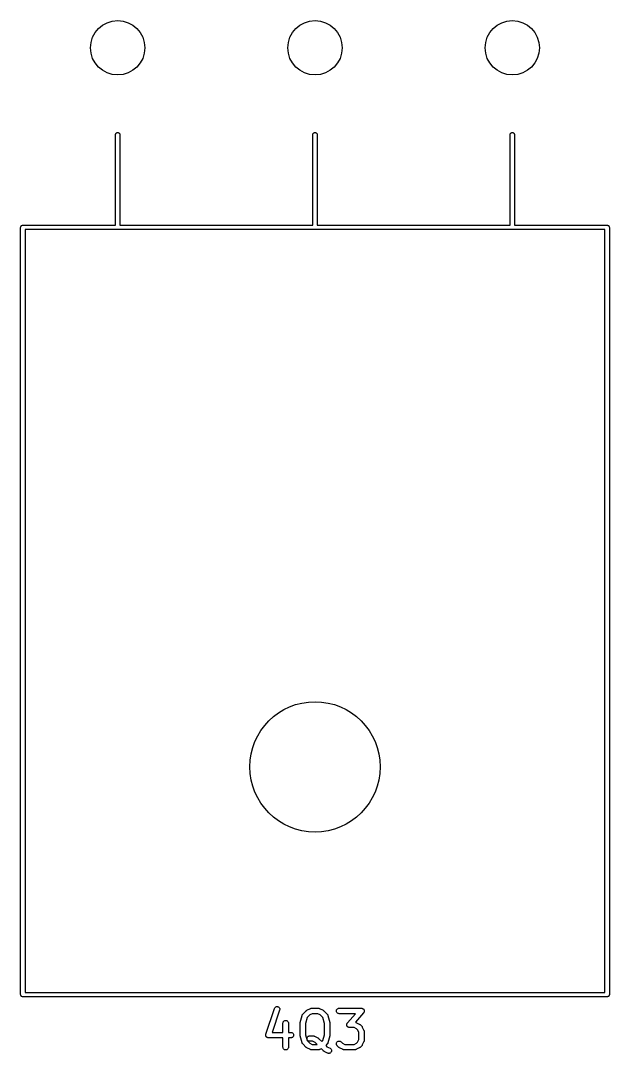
# Model space of a CAD drawing. Extents: x 0.77 to 9.62, y -5.42 to -2.18.
# Drawn here: x 2.119 to 2.76, y -5.418 to -4.295 of the extents above; entities that cross this region are included whole.
import ezdxf

# ---------------------------------------------------------------- set-up
doc = ezdxf.new("R2010")
doc.units = 0
doc.header["$MEASUREMENT"] = 0
doc.layers.add('BLACK', color=7, linetype='CONTINUOUS')

msp = doc.modelspace()

# ---------------------------------------------------------------- linework, layer by layer
at = {"layer": 'BLACK', "linetype": 'CONTINUOUS'}
for p, q in [((2.22264, -4.41937), (2.22267, -4.41903)), ((2.22264, -4.51791), (2.22264, -4.41937)), ((2.22267, -4.41903), (2.22281, -4.41858)), ((2.22281, -4.41858), (2.22303, -4.41817)), ((2.22303, -4.41817), (2.22332, -4.41781)), ((2.22332, -4.41781), (2.22368, -4.41751)), ((2.22368, -4.41751), (2.22409, -4.4173)), ((2.22409, -4.4173), (2.22454, -4.41716)), ((2.22454, -4.41716), (2.225, -4.41711)), ((2.225, -4.41711), (2.22546, -4.41716)), ((2.22546, -4.41716), (2.22591, -4.4173)), ((2.22591, -4.4173), (2.22632, -4.41751)), ((2.22632, -4.41751), (2.22668, -4.41781)), ((2.22668, -4.41781), (2.22697, -4.41817)), ((2.22697, -4.41817), (2.22719, -4.41858)), ((2.22719, -4.41858), (2.22733, -4.41903)), ((2.22733, -4.41903), (2.22736, -4.41937)), ((2.22736, -4.41937), (2.22736, -4.51791)), ((2.4372, -4.41937), (2.43724, -4.41903)), ((2.4372, -4.51791), (2.4372, -4.41937)), ((2.43724, -4.41903), (2.43737, -4.41858)), ((2.43737, -4.41858), (2.43759, -4.41817)), ((2.43759, -4.41817), (2.43789, -4.41781)), ((2.43789, -4.41781), (2.43825, -4.41751)), ((2.43825, -4.41751), (2.43866, -4.4173)), ((2.43866, -4.4173), (2.4391, -4.41716)), ((2.4391, -4.41716), (2.43957, -4.41711)), ((2.43957, -4.41711), (2.44003, -4.41716)), ((2.44003, -4.41716), (2.44048, -4.4173)), ((2.44048, -4.4173), (2.44089, -4.41751)), ((2.44089, -4.41751), (2.44125, -4.41781)), ((2.44125, -4.41781), (2.44154, -4.41817)), ((2.44154, -4.41817), (2.44176, -4.41858)), ((2.44176, -4.41858), (2.44189, -4.41903)), ((2.44189, -4.41903), (2.44193, -4.41937)), ((2.44193, -4.41937), (2.44193, -4.51791)), ((2.65177, -4.41937), (2.65181, -4.41903)), ((2.65177, -4.51791), (2.65177, -4.41937)), ((2.65181, -4.41903), (2.65194, -4.41858)), ((2.65194, -4.41858), (2.65216, -4.41817)), ((2.65216, -4.41817), (2.65246, -4.41781)), ((2.65246, -4.41781), (2.65282, -4.41751)), ((2.65282, -4.41751), (2.65323, -4.4173)), ((2.65323, -4.4173), (2.65367, -4.41716)), ((2.65367, -4.41716), (2.65413, -4.41711)), ((2.65413, -4.41711), (2.6546, -4.41716)), ((2.6546, -4.41716), (2.65504, -4.4173)), ((2.65504, -4.4173), (2.65545, -4.41751)), ((2.65545, -4.41751), (2.65581, -4.41781)), ((2.65581, -4.41781), (2.65611, -4.41817)), ((2.65611, -4.41817), (2.65633, -4.41858)), ((2.65633, -4.41858), (2.65646, -4.41903)), ((2.65646, -4.41903), (2.6565, -4.41937)), ((2.6565, -4.41937), (2.6565, -4.51791)), ((2.11948, -4.52028), (2.11952, -4.51981)), ((2.11949, -4.52039), (2.11948, -4.52028)), ((2.11949, -5.35441), (2.11949, -4.52039)), ((2.11952, -4.51981), (2.11966, -4.51937)), ((2.11966, -4.51937), (2.11988, -4.51896)), ((2.11988, -4.51896), (2.12017, -4.5186)), ((2.12017, -4.5186), (2.12053, -4.5183)), ((2.12053, -4.5183), (2.12094, -4.51808)), ((2.12094, -4.51808), (2.12139, -4.51795)), ((2.12139, -4.51795), (2.12173, -4.51791)), ((2.12173, -4.51791), (2.12185, -4.5179)), ((2.12185, -4.5179), (2.12197, -4.51791)), ((2.12197, -4.51791), (2.22264, -4.51791)), ((2.22488, -4.52264), (2.12421, -4.52264)), ((2.12421, -4.52264), (2.12421, -5.35217)), ((2.225, -4.52265), (2.22488, -4.52264)), ((2.22512, -4.52264), (2.225, -4.52265)), ((2.43945, -4.52264), (2.22512, -4.52264)), ((2.22736, -4.51791), (2.4372, -4.51791)), ((2.43957, -4.52265), (2.43945, -4.52264)), ((2.43968, -4.52264), (2.43957, -4.52265)), ((2.65402, -4.52264), (2.43968, -4.52264)), ((2.44193, -4.51791), (2.65177, -4.51791)), ((2.65413, -4.52265), (2.65402, -4.52264)), ((2.65425, -4.52264), (2.65413, -4.52265)), ((2.75492, -4.52264), (2.65425, -4.52264)), ((2.6565, -4.51791), (2.75717, -4.51791)), ((2.75492, -5.35217), (2.75492, -4.52264)), ((2.75717, -4.51791), (2.75728, -4.5179)), ((2.75728, -4.5179), (2.7574, -4.51791)), ((2.7574, -4.51791), (2.7574, -4.51791)), ((2.7574, -4.51791), (2.75775, -4.51795)), ((2.75775, -4.51795), (2.75819, -4.51808)), ((2.75819, -4.51808), (2.7586, -4.5183)), ((2.7586, -4.5183), (2.75896, -4.5186)), ((2.75896, -4.5186), (2.75926, -4.51896)), ((2.75926, -4.51896), (2.75948, -4.51937)), ((2.75948, -4.51937), (2.75961, -4.51981)), ((2.75961, -4.51981), (2.75966, -4.52028)), ((2.75966, -4.52028), (2.75965, -4.52039)), ((2.75965, -4.52039), (2.75965, -5.35441)), ((2.11948, -5.35453), (2.11949, -5.35441)), ((2.11952, -5.35499), (2.11948, -5.35453)), ((2.11966, -5.35544), (2.11952, -5.35499)), ((2.11988, -5.35585), (2.11966, -5.35544)), ((2.12017, -5.35621), (2.11988, -5.35585)), ((2.12053, -5.3565), (2.12017, -5.35621)), ((2.12421, -5.35217), (2.75492, -5.35217)), ((2.75896, -5.35621), (2.7586, -5.3565)), ((2.75926, -5.35585), (2.75896, -5.35621)), ((2.75948, -5.35544), (2.75926, -5.35585)), ((2.75961, -5.35499), (2.75948, -5.35544)), ((2.75965, -5.35464), (2.75961, -5.35499)), ((2.75965, -5.35441), (2.75966, -5.35453)), ((2.75966, -5.35453), (2.75965, -5.35464)), ((2.12094, -5.35672), (2.12053, -5.3565)), ((2.12139, -5.35686), (2.12094, -5.35672)), ((2.12173, -5.35689), (2.12139, -5.35686)), ((2.12185, -5.3569), (2.12173, -5.35689)), ((2.12173, -5.35689), (2.12173, -5.35689)), ((2.12197, -5.35689), (2.12185, -5.3569)), ((2.75717, -5.35689), (2.12197, -5.35689)), ((2.39757, -5.36761), (2.39814, -5.36752)), ((2.39814, -5.36752), (2.39871, -5.36754)), ((2.39871, -5.36754), (2.39928, -5.36767)), ((2.75728, -5.3569), (2.75717, -5.35689)), ((2.75775, -5.35686), (2.75728, -5.3569)), ((2.75819, -5.35672), (2.75775, -5.35686)), ((2.7586, -5.3565), (2.75819, -5.35672)), ((2.38615, -5.39765), (2.39552, -5.36953)), ((2.40112, -5.3714), (2.39304, -5.39563)), ((2.39552, -5.36953), (2.39553, -5.36949)), ((2.39553, -5.36949), (2.39578, -5.36897)), ((2.39578, -5.36897), (2.39612, -5.3685)), ((2.39612, -5.3685), (2.39654, -5.36811)), ((2.39654, -5.36811), (2.39703, -5.36781)), ((2.39703, -5.36781), (2.39757, -5.36761)), ((2.39928, -5.36767), (2.3998, -5.36791)), ((2.3998, -5.36791), (2.40027, -5.36824)), ((2.40027, -5.36824), (2.40066, -5.36866)), ((2.40066, -5.36866), (2.40097, -5.36915)), ((2.40097, -5.36915), (2.40117, -5.36969)), ((2.40125, -5.37083), (2.40112, -5.3714)), ((2.40117, -5.36969), (2.40127, -5.37026)), ((2.40127, -5.37026), (2.40125, -5.37083)), ((2.42358, -5.38475), (2.42545, -5.37725)), ((2.42545, -5.37725), (2.42546, -5.37721)), ((2.42546, -5.37721), (2.42553, -5.37702)), ((2.42553, -5.37702), (2.42559, -5.37683)), ((2.42559, -5.37683), (2.42563, -5.37675)), ((2.42563, -5.37675), (2.42567, -5.37667)), ((2.42567, -5.37667), (2.42577, -5.3765)), ((2.42577, -5.3765), (2.42586, -5.37632)), ((2.42586, -5.37632), (2.42592, -5.37625)), ((2.42592, -5.37625), (2.42597, -5.37618)), ((2.42597, -5.37618), (2.4261, -5.37603)), ((2.4261, -5.37603), (2.42623, -5.37587)), ((2.42623, -5.37587), (2.42998, -5.37212)), ((2.42998, -5.37212), (2.43001, -5.3721)), ((2.43001, -5.3721), (2.43014, -5.37199)), ((2.43014, -5.37199), (2.43026, -5.37188)), ((2.43026, -5.37188), (2.43036, -5.37181)), ((2.43036, -5.37181), (2.43046, -5.37174)), ((2.43046, -5.37174), (2.43061, -5.37166)), ((2.43061, -5.37166), (2.43075, -5.37157)), ((2.43075, -5.37157), (2.4345, -5.3697)), ((2.43382, -5.37664), (2.43098, -5.37947)), ((2.43651, -5.37529), (2.43382, -5.37664)), ((2.4345, -5.3697), (2.43453, -5.36968)), ((2.43453, -5.36968), (2.43462, -5.36965)), ((2.43462, -5.36965), (2.43469, -5.36961)), ((2.43469, -5.36961), (2.43489, -5.36955)), ((2.43489, -5.36955), (2.43507, -5.36948)), ((2.43507, -5.36948), (2.43516, -5.36947)), ((2.43516, -5.36947), (2.43524, -5.36944)), ((2.43524, -5.36944), (2.43544, -5.36942)), ((2.43544, -5.36942), (2.43564, -5.36939)), ((2.43564, -5.36939), (2.43573, -5.36939)), ((2.43573, -5.36939), (2.43582, -5.36939)), ((2.43582, -5.36939), (2.44332, -5.36939)), ((2.44262, -5.37529), (2.43651, -5.37529)), ((2.44532, -5.37664), (2.44262, -5.37529)), ((2.44332, -5.36939), (2.44336, -5.36939)), ((2.44336, -5.36939), (2.44344, -5.36939)), ((2.44344, -5.36939), (2.44353, -5.36939)), ((2.44353, -5.36939), (2.44373, -5.36943)), ((2.44373, -5.36943), (2.44393, -5.36945)), ((2.44393, -5.36945), (2.44401, -5.36948)), ((2.44401, -5.36948), (2.4441, -5.36949)), ((2.4441, -5.36949), (2.44429, -5.36956)), ((2.44429, -5.36956), (2.44448, -5.36962)), ((2.44448, -5.36962), (2.44456, -5.36967)), ((2.44456, -5.36967), (2.44464, -5.3697)), ((2.44464, -5.3697), (2.44839, -5.37157)), ((2.44815, -5.37947), (2.44532, -5.37664)), ((2.44839, -5.37157), (2.44842, -5.37159)), ((2.44842, -5.37159), (2.44856, -5.37168)), ((2.44856, -5.37168), (2.44871, -5.37176)), ((2.44871, -5.37176), (2.4488, -5.37184)), ((2.4488, -5.37184), (2.44891, -5.3719)), ((2.44891, -5.3719), (2.44903, -5.37202)), ((2.44903, -5.37202), (2.44915, -5.37212)), ((2.44915, -5.37212), (2.4529, -5.37587)), ((2.4529, -5.37587), (2.45293, -5.3759)), ((2.45293, -5.3759), (2.45306, -5.37606)), ((2.45306, -5.37606), (2.45319, -5.37621)), ((2.45319, -5.37621), (2.45324, -5.37628)), ((2.45324, -5.37628), (2.45329, -5.37635)), ((2.45329, -5.37635), (2.45338, -5.37653)), ((2.45338, -5.37653), (2.45349, -5.3767)), ((2.45349, -5.3767), (2.45352, -5.37679)), ((2.45352, -5.37679), (2.45356, -5.37687)), ((2.45356, -5.37687), (2.45361, -5.37706)), ((2.45361, -5.37706), (2.45368, -5.37725)), ((2.45368, -5.37725), (2.45555, -5.38475)), ((2.46286, -5.37232), (2.46292, -5.37174)), ((2.46291, -5.37289), (2.46286, -5.37232)), ((2.46308, -5.37344), (2.46291, -5.37289)), ((2.46292, -5.37174), (2.46309, -5.37119)), ((2.46334, -5.37395), (2.46308, -5.37344)), ((2.46309, -5.37119), (2.46337, -5.37069)), ((2.4637, -5.3744), (2.46334, -5.37395)), ((2.46337, -5.37069), (2.46373, -5.37024)), ((2.46415, -5.37477), (2.4637, -5.3744)), ((2.46373, -5.37024), (2.46418, -5.36988)), ((2.46465, -5.37505), (2.46415, -5.37477)), ((2.46418, -5.36988), (2.46469, -5.36961)), ((2.4652, -5.37523), (2.46465, -5.37505)), ((2.46469, -5.36961), (2.46524, -5.36944)), ((2.46577, -5.37529), (2.4652, -5.37523)), ((2.46524, -5.36944), (2.46581, -5.36939)), ((2.46581, -5.37529), (2.46577, -5.37529)), ((2.46581, -5.36939), (2.49019, -5.36939)), ((2.48368, -5.37529), (2.46581, -5.37529)), ((2.47484, -5.38539), (2.48368, -5.37529)), ((2.49241, -5.37428), (2.48347, -5.38449)), ((2.49019, -5.36939), (2.49023, -5.36939)), ((2.49023, -5.36939), (2.49041, -5.36941)), ((2.49041, -5.36941), (2.4906, -5.36941)), ((2.4906, -5.36941), (2.4907, -5.36944)), ((2.4907, -5.36944), (2.4908, -5.36945)), ((2.4908, -5.36945), (2.49098, -5.36951)), ((2.49098, -5.36951), (2.49116, -5.36955)), ((2.49116, -5.36955), (2.49125, -5.36959)), ((2.49125, -5.36959), (2.49135, -5.36962)), ((2.49135, -5.36962), (2.49151, -5.36971)), ((2.49151, -5.36971), (2.49168, -5.36979)), ((2.49168, -5.36979), (2.49176, -5.36985)), ((2.49176, -5.36985), (2.49185, -5.3699)), ((2.49185, -5.3699), (2.492, -5.37002)), ((2.492, -5.37002), (2.49215, -5.37013)), ((2.49215, -5.37013), (2.49222, -5.37021)), ((2.49222, -5.37021), (2.4923, -5.37027)), ((2.4923, -5.37027), (2.49241, -5.37042)), ((2.49241, -5.37042), (2.49254, -5.37055)), ((2.49252, -5.37413), (2.49241, -5.37428)), ((2.49263, -5.37399), (2.49252, -5.37413)), ((2.49254, -5.37055), (2.49259, -5.37064)), ((2.49259, -5.37064), (2.49266, -5.37072)), ((2.49268, -5.3739), (2.49263, -5.37399)), ((2.49266, -5.37072), (2.49274, -5.37088)), ((2.49274, -5.37381), (2.49268, -5.3739)), ((2.49274, -5.37088), (2.49284, -5.37104)), ((2.49282, -5.37365), (2.49274, -5.37381)), ((2.49291, -5.37348), (2.49282, -5.37365)), ((2.49284, -5.37104), (2.49288, -5.37114)), ((2.49288, -5.37114), (2.49292, -5.37123)), ((2.49294, -5.37338), (2.49291, -5.37348)), ((2.49292, -5.37123), (2.49298, -5.37141)), ((2.49298, -5.37329), (2.49294, -5.37338)), ((2.49298, -5.37141), (2.49304, -5.37158)), ((2.49302, -5.37311), (2.49298, -5.37329)), ((2.49308, -5.37293), (2.49302, -5.37311)), ((2.49304, -5.37158), (2.49306, -5.37168)), ((2.49306, -5.37168), (2.49309, -5.37178)), ((2.49309, -5.37283), (2.49308, -5.37293)), ((2.49309, -5.37178), (2.4931, -5.37197)), ((2.49311, -5.37273), (2.49309, -5.37283)), ((2.4931, -5.37197), (2.49313, -5.37215)), ((2.49312, -5.37254), (2.49311, -5.37273)), ((2.49314, -5.37236), (2.49312, -5.37254)), ((2.49313, -5.37215), (2.49313, -5.37226)), ((2.49313, -5.37226), (2.49314, -5.37236)), ((2.40474, -5.38542), (2.40481, -5.38485)), ((2.40474, -5.38546), (2.40474, -5.38542)), ((2.40474, -5.39563), (2.40474, -5.38546)), ((2.40481, -5.38485), (2.40498, -5.3843)), ((2.40498, -5.3843), (2.40526, -5.38379)), ((2.40526, -5.38379), (2.40563, -5.38335)), ((2.40563, -5.38335), (2.40608, -5.38299)), ((2.40608, -5.38299), (2.40659, -5.38272)), ((2.40659, -5.38272), (2.40714, -5.38256)), ((2.40714, -5.38256), (2.40772, -5.38251)), ((2.40772, -5.38251), (2.40829, -5.38257)), ((2.40829, -5.38257), (2.40884, -5.38274)), ((2.40884, -5.38274), (2.40935, -5.38301)), ((2.40935, -5.38301), (2.40979, -5.38338)), ((2.40979, -5.38338), (2.41016, -5.38383)), ((2.41016, -5.38383), (2.41043, -5.38434)), ((2.41043, -5.38434), (2.41059, -5.38489)), ((2.41059, -5.38489), (2.41065, -5.38546)), ((2.41065, -5.38546), (2.41065, -5.39563)), ((2.42349, -5.38532), (2.42353, -5.38508)), ((2.4235, -5.38537), (2.42349, -5.38532)), ((2.42349, -5.38542), (2.4235, -5.38537)), ((2.42349, -5.38546), (2.42349, -5.38542)), ((2.42349, -5.39858), (2.42349, -5.38546)), ((2.42353, -5.38508), (2.42356, -5.38485)), ((2.42356, -5.38485), (2.42357, -5.3848)), ((2.42357, -5.3848), (2.42358, -5.38475)), ((2.43098, -5.37947), (2.4294, -5.38582)), ((2.4294, -5.38582), (2.4294, -5.39822)), ((2.44974, -5.38582), (2.44815, -5.37947)), ((2.44974, -5.39822), (2.44974, -5.38582)), ((2.45555, -5.38475), (2.45556, -5.38479)), ((2.45556, -5.38479), (2.45557, -5.38484)), ((2.45557, -5.38484), (2.45559, -5.38489)), ((2.45559, -5.38489), (2.45561, -5.38512)), ((2.45561, -5.38512), (2.45564, -5.38536)), ((2.45564, -5.38536), (2.45564, -5.38541)), ((2.45564, -5.38541), (2.45564, -5.38546)), ((2.45564, -5.38546), (2.45564, -5.39858)), ((2.47411, -5.38732), (2.47413, -5.38713)), ((2.47412, -5.38742), (2.47411, -5.38732)), ((2.47412, -5.38752), (2.47412, -5.38742)), ((2.47414, -5.3877), (2.47412, -5.38752)), ((2.47413, -5.38713), (2.47414, -5.38695)), ((2.47414, -5.38695), (2.47416, -5.38685)), ((2.47416, -5.38789), (2.47414, -5.3877)), ((2.47416, -5.38685), (2.47417, -5.38674)), ((2.47419, -5.38799), (2.47416, -5.38789)), ((2.47417, -5.38674), (2.47422, -5.38657)), ((2.47421, -5.38809), (2.47419, -5.38799)), ((2.47427, -5.38826), (2.47421, -5.38809)), ((2.47422, -5.38657), (2.47427, -5.38639)), ((2.47427, -5.38639), (2.47431, -5.38629)), ((2.47432, -5.38844), (2.47427, -5.38826)), ((2.47431, -5.38629), (2.47434, -5.38619)), ((2.47437, -5.38853), (2.47432, -5.38844)), ((2.47434, -5.38619), (2.47443, -5.38603)), ((2.47441, -5.38863), (2.47437, -5.38853)), ((2.47451, -5.38879), (2.47441, -5.38863)), ((2.47443, -5.38603), (2.4745, -5.38586)), ((2.4745, -5.38586), (2.47457, -5.38578)), ((2.47459, -5.38895), (2.47451, -5.38879)), ((2.47457, -5.38578), (2.47461, -5.38568)), ((2.47466, -5.38903), (2.47459, -5.38895)), ((2.47461, -5.38568), (2.47473, -5.38554)), ((2.47471, -5.38912), (2.47466, -5.38903)), ((2.47484, -5.38926), (2.47471, -5.38912)), ((2.47473, -5.38554), (2.47484, -5.38539)), ((2.47495, -5.3894), (2.47484, -5.38926)), ((2.47503, -5.38947), (2.47495, -5.3894)), ((2.4751, -5.38954), (2.47503, -5.38947)), ((2.47525, -5.38965), (2.4751, -5.38954)), ((2.47539, -5.38977), (2.47525, -5.38965)), ((2.47548, -5.38982), (2.47539, -5.38977)), ((2.47557, -5.38988), (2.47548, -5.38982)), ((2.47574, -5.38996), (2.47557, -5.38988)), ((2.4759, -5.39005), (2.47574, -5.38996)), ((2.476, -5.39008), (2.4759, -5.39005)), ((2.48347, -5.38449), (2.48366, -5.38456)), ((2.48366, -5.38456), (2.48385, -5.38462)), ((2.48385, -5.38462), (2.48393, -5.38466)), ((2.48393, -5.38466), (2.48401, -5.38469)), ((2.48401, -5.38469), (2.48776, -5.38657)), ((2.48776, -5.38657), (2.48779, -5.38659)), ((2.48779, -5.38659), (2.48793, -5.38668)), ((2.48793, -5.38668), (2.48808, -5.38676)), ((2.48808, -5.38676), (2.48817, -5.38683)), ((2.48817, -5.38683), (2.48828, -5.3869)), ((2.48828, -5.3869), (2.4884, -5.38702)), ((2.4884, -5.38702), (2.48852, -5.38712)), ((2.48852, -5.38712), (2.4904, -5.389)), ((2.4904, -5.389), (2.49043, -5.38903)), ((2.49043, -5.38903), (2.49053, -5.38916)), ((2.49053, -5.38916), (2.49065, -5.38928)), ((2.49065, -5.38928), (2.49071, -5.38938)), ((2.49071, -5.38938), (2.49079, -5.38948)), ((2.49079, -5.38948), (2.49086, -5.38962)), ((2.49086, -5.38962), (2.49095, -5.38976)), ((2.49095, -5.38976), (2.49283, -5.39351)), ((2.386, -5.39856), (2.38601, -5.39839)), ((2.38601, -5.39868), (2.386, -5.39856)), ((2.386, -5.39879), (2.38601, -5.39868)), ((2.38603, -5.39896), (2.386, -5.39879)), ((2.38601, -5.39839), (2.38602, -5.39821)), ((2.38602, -5.39821), (2.38604, -5.3981)), ((2.38605, -5.39914), (2.38603, -5.39896)), ((2.38604, -5.3981), (2.38606, -5.39799)), ((2.38608, -5.39925), (2.38605, -5.39914)), ((2.38606, -5.39799), (2.38611, -5.39782)), ((2.3861, -5.39936), (2.38608, -5.39925)), ((2.38616, -5.39952), (2.3861, -5.39936)), ((2.38611, -5.39782), (2.38615, -5.39765)), ((2.38621, -5.39969), (2.38616, -5.39952)), ((2.38626, -5.39979), (2.38621, -5.39969)), ((2.3863, -5.3999), (2.38626, -5.39979)), ((2.3864, -5.40005), (2.3863, -5.3999)), ((2.38648, -5.4002), (2.3864, -5.40005)), ((2.38655, -5.40029), (2.38648, -5.4002)), ((2.38661, -5.40038), (2.38655, -5.40029)), ((2.38673, -5.40051), (2.38661, -5.40038)), ((2.38684, -5.40065), (2.38673, -5.40051)), ((2.38692, -5.40072), (2.38684, -5.40065)), ((2.387, -5.40081), (2.38692, -5.40072)), ((2.38714, -5.40091), (2.387, -5.40081)), ((2.38728, -5.40102), (2.38714, -5.40091)), ((2.38738, -5.40108), (2.38728, -5.40102)), ((2.38747, -5.40114), (2.38738, -5.40108)), ((2.38763, -5.40121), (2.38747, -5.40114)), ((2.38779, -5.4013), (2.38763, -5.40121)), ((2.39304, -5.39563), (2.40474, -5.39563)), ((2.41065, -5.39563), (2.41332, -5.39563)), ((2.41332, -5.39563), (2.41336, -5.39563)), ((2.41336, -5.39563), (2.41393, -5.3957)), ((2.41393, -5.3957), (2.41448, -5.39587)), ((2.41495, -5.40104), (2.41445, -5.40131)), ((2.41448, -5.39587), (2.41499, -5.39615)), ((2.4154, -5.40068), (2.41495, -5.40104)), ((2.41499, -5.39615), (2.41543, -5.39652)), ((2.41577, -5.40024), (2.4154, -5.40068)), ((2.41543, -5.39652), (2.41579, -5.39697)), ((2.41604, -5.39973), (2.41577, -5.40024)), ((2.41579, -5.39697), (2.41606, -5.39748)), ((2.41621, -5.39918), (2.41604, -5.39973)), ((2.41606, -5.39748), (2.41622, -5.39803)), ((2.41627, -5.39861), (2.41621, -5.39918)), ((2.41622, -5.39803), (2.41627, -5.39861)), ((2.4235, -5.39864), (2.42349, -5.39858)), ((2.42349, -5.39869), (2.4235, -5.39864)), ((2.42352, -5.39892), (2.42349, -5.39869)), ((2.42355, -5.39916), (2.42352, -5.39892)), ((2.42356, -5.39921), (2.42355, -5.39916)), ((2.42357, -5.39926), (2.42356, -5.39921)), ((2.42358, -5.3993), (2.42357, -5.39926)), ((2.42545, -5.4068), (2.42358, -5.3993)), ((2.4294, -5.39822), (2.43098, -5.40457)), ((2.43105, -5.40174), (2.43122, -5.40119)), ((2.43122, -5.40119), (2.43149, -5.40068)), ((2.43149, -5.40068), (2.43186, -5.40024)), ((2.43186, -5.40024), (2.43231, -5.39987)), ((2.43231, -5.39987), (2.43282, -5.3996)), ((2.43282, -5.3996), (2.43337, -5.39944)), ((2.43337, -5.39944), (2.43394, -5.39938)), ((2.43394, -5.39938), (2.43769, -5.39938)), ((2.43769, -5.39938), (2.43773, -5.39938)), ((2.43773, -5.39938), (2.43782, -5.39939)), ((2.43782, -5.39939), (2.43791, -5.39939)), ((2.43791, -5.39939), (2.43811, -5.39942)), ((2.43811, -5.39942), (2.43831, -5.39945)), ((2.43831, -5.39945), (2.43839, -5.39947)), ((2.43839, -5.39947), (2.43847, -5.39949)), ((2.43847, -5.39949), (2.43866, -5.39956)), ((2.43866, -5.39956), (2.43886, -5.39962)), ((2.43886, -5.39962), (2.43893, -5.39966)), ((2.43893, -5.39966), (2.43901, -5.39969)), ((2.43901, -5.39969), (2.44276, -5.40157)), ((2.44815, -5.40457), (2.44974, -5.39822)), ((2.45555, -5.3993), (2.45368, -5.4068)), ((2.45556, -5.39925), (2.45555, -5.3993)), ((2.45558, -5.3992), (2.45556, -5.39925)), ((2.4556, -5.39896), (2.45558, -5.3992)), ((2.45564, -5.39873), (2.4556, -5.39896)), ((2.45564, -5.39858), (2.45564, -5.39863)), ((2.45564, -5.39863), (2.45564, -5.39868)), ((2.45564, -5.39868), (2.45564, -5.39873)), ((2.47609, -5.39012), (2.476, -5.39008)), ((2.47627, -5.39017), (2.47609, -5.39012)), ((2.47645, -5.39022), (2.47627, -5.39017)), ((2.47655, -5.39024), (2.47645, -5.39022)), ((2.47665, -5.39026), (2.47655, -5.39024)), ((2.47684, -5.39027), (2.47665, -5.39026)), ((2.47702, -5.39029), (2.47684, -5.39027)), ((2.47706, -5.39029), (2.47702, -5.39029)), ((2.48199, -5.39029), (2.47706, -5.39029)), ((2.48469, -5.39164), (2.48199, -5.39029)), ((2.48588, -5.39283), (2.48469, -5.39164)), ((2.48723, -5.39553), (2.48588, -5.39283)), ((2.48723, -5.40351), (2.48723, -5.39553)), ((2.49283, -5.39351), (2.49284, -5.39355)), ((2.49284, -5.39355), (2.49287, -5.39363)), ((2.49287, -5.39363), (2.49292, -5.39371)), ((2.49292, -5.39371), (2.49297, -5.3939)), ((2.49297, -5.3939), (2.49304, -5.39409)), ((2.49304, -5.39409), (2.49306, -5.39418)), ((2.49306, -5.39418), (2.49308, -5.39426)), ((2.49308, -5.39426), (2.4931, -5.39446)), ((2.4931, -5.39446), (2.49313, -5.39466)), ((2.49313, -5.39466), (2.49313, -5.39475)), ((2.49313, -5.39475), (2.49314, -5.39483)), ((2.49314, -5.39483), (2.49314, -5.40421)), ((2.38789, -5.40133), (2.38779, -5.4013)), ((2.38799, -5.40138), (2.38789, -5.40133)), ((2.38817, -5.40142), (2.38799, -5.40138)), ((2.38833, -5.40147), (2.38817, -5.40142)), ((2.38845, -5.40149), (2.38833, -5.40147)), ((2.38856, -5.40151), (2.38845, -5.40149)), ((2.38873, -5.40152), (2.38856, -5.40151)), ((2.38891, -5.40154), (2.38873, -5.40152)), ((2.38895, -5.40154), (2.38891, -5.40154)), ((2.40474, -5.40154), (2.38895, -5.40154)), ((2.40474, -5.41171), (2.40474, -5.40154)), ((2.4048, -5.41228), (2.40474, -5.41171)), ((2.40497, -5.41283), (2.4048, -5.41228)), ((2.41058, -5.41232), (2.41041, -5.41287)), ((2.41065, -5.41175), (2.41058, -5.41232)), ((2.41332, -5.40154), (2.41065, -5.40154)), ((2.41065, -5.40154), (2.41065, -5.41171)), ((2.41065, -5.41171), (2.41065, -5.41175)), ((2.41389, -5.40148), (2.41332, -5.40154)), ((2.41445, -5.40131), (2.41389, -5.40148)), ((2.42552, -5.40699), (2.42545, -5.4068)), ((2.42558, -5.40718), (2.42552, -5.40699)), ((2.42562, -5.40726), (2.42558, -5.40718)), ((2.42565, -5.40734), (2.42562, -5.40726)), ((2.42575, -5.40751), (2.42565, -5.40734)), ((2.42584, -5.40769), (2.42575, -5.40751)), ((2.4259, -5.40776), (2.42584, -5.40769)), ((2.42594, -5.40784), (2.4259, -5.40776)), ((2.42608, -5.40799), (2.42594, -5.40784)), ((2.4262, -5.40814), (2.42608, -5.40799)), ((2.42623, -5.40817), (2.4262, -5.40814)), ((2.42998, -5.41192), (2.42623, -5.40817)), ((2.43011, -5.41203), (2.42998, -5.41192)), ((2.43023, -5.41214), (2.43011, -5.41203)), ((2.43033, -5.41221), (2.43023, -5.41214)), ((2.43043, -5.41229), (2.43033, -5.41221)), ((2.43057, -5.41237), (2.43043, -5.41229)), ((2.43071, -5.41246), (2.43057, -5.41237)), ((2.43075, -5.41247), (2.43071, -5.41246)), ((2.4345, -5.41435), (2.43075, -5.41247)), ((2.43098, -5.40457), (2.43382, -5.40741)), ((2.43099, -5.40231), (2.43105, -5.40174)), ((2.43104, -5.40289), (2.43099, -5.40231)), ((2.4312, -5.40344), (2.43104, -5.40289)), ((2.43147, -5.40395), (2.4312, -5.40344)), ((2.43183, -5.4044), (2.43147, -5.40395)), ((2.43227, -5.40477), (2.43183, -5.4044)), ((2.43278, -5.40505), (2.43227, -5.40477)), ((2.43333, -5.40522), (2.43278, -5.40505)), ((2.4339, -5.40529), (2.43333, -5.40522)), ((2.43382, -5.40741), (2.43651, -5.40876)), ((2.43394, -5.40529), (2.4339, -5.40529)), ((2.437, -5.40529), (2.43394, -5.40529)), ((2.43651, -5.40876), (2.44181, -5.40876)), ((2.43969, -5.40664), (2.437, -5.40529)), ((2.44181, -5.40876), (2.43969, -5.40664)), ((2.44276, -5.40157), (2.4428, -5.40159)), ((2.4428, -5.40159), (2.44294, -5.40168)), ((2.44294, -5.40168), (2.44308, -5.40176)), ((2.44308, -5.40176), (2.44318, -5.40183)), ((2.44318, -5.40183), (2.44328, -5.4019)), ((2.44328, -5.4019), (2.4434, -5.40202)), ((2.4434, -5.40202), (2.44353, -5.40212)), ((2.44353, -5.40212), (2.44707, -5.40566)), ((2.44707, -5.40566), (2.44815, -5.40457)), ((2.4529, -5.40817), (2.45124, -5.40983)), ((2.45124, -5.40983), (2.45256, -5.41116)), ((2.45256, -5.41116), (2.45589, -5.41282)), ((2.45303, -5.40802), (2.4529, -5.40817)), ((2.45317, -5.40787), (2.45303, -5.40802)), ((2.45321, -5.40779), (2.45317, -5.40787)), ((2.45327, -5.40773), (2.45321, -5.40779)), ((2.45336, -5.40755), (2.45327, -5.40773)), ((2.45347, -5.40738), (2.45336, -5.40755)), ((2.4535, -5.4073), (2.45347, -5.40738)), ((2.45354, -5.40722), (2.4535, -5.4073)), ((2.4536, -5.40703), (2.45354, -5.40722)), ((2.45367, -5.40684), (2.4536, -5.40703)), ((2.45368, -5.4068), (2.45367, -5.40684)), ((2.46286, -5.40793), (2.46292, -5.40735)), ((2.46291, -5.4085), (2.46286, -5.40793)), ((2.46307, -5.40905), (2.46291, -5.4085)), ((2.46292, -5.40735), (2.4631, -5.4068)), ((2.46334, -5.40957), (2.46307, -5.40905)), ((2.4631, -5.4068), (2.46337, -5.4063)), ((2.4637, -5.41002), (2.46334, -5.40957)), ((2.46337, -5.4063), (2.46374, -5.40586)), ((2.46373, -5.41005), (2.4637, -5.41002)), ((2.4656, -5.41192), (2.46373, -5.41005)), ((2.46374, -5.40586), (2.46419, -5.40549)), ((2.46419, -5.40549), (2.4647, -5.40522)), ((2.4647, -5.40522), (2.46525, -5.40506)), ((2.46525, -5.40506), (2.46582, -5.40501)), ((2.46573, -5.41203), (2.4656, -5.41192)), ((2.46585, -5.41214), (2.46573, -5.41203)), ((2.46582, -5.40501), (2.4664, -5.40506)), ((2.46595, -5.41221), (2.46585, -5.41214)), ((2.46605, -5.41229), (2.46595, -5.41221)), ((2.46619, -5.41237), (2.46605, -5.41229)), ((2.46633, -5.41246), (2.46619, -5.41237)), ((2.46637, -5.41247), (2.46633, -5.41246)), ((2.47012, -5.41435), (2.46637, -5.41247)), ((2.4664, -5.40506), (2.46695, -5.40523)), ((2.46695, -5.40523), (2.46746, -5.4055)), ((2.46746, -5.4055), (2.4679, -5.40587)), ((2.4679, -5.40587), (2.46944, -5.40741)), ((2.46944, -5.40741), (2.47213, -5.40876)), ((2.47213, -5.40876), (2.48199, -5.40876)), ((2.48199, -5.40876), (2.48469, -5.40741)), ((2.48776, -5.41247), (2.48401, -5.41435)), ((2.48469, -5.40741), (2.48588, -5.40621)), ((2.48588, -5.40621), (2.48723, -5.40351)), ((2.4879, -5.41239), (2.48776, -5.41247)), ((2.48804, -5.41231), (2.4879, -5.41239)), ((2.48814, -5.41223), (2.48804, -5.41231)), ((2.48824, -5.41217), (2.48814, -5.41223)), ((2.48837, -5.41205), (2.48824, -5.41217)), ((2.48849, -5.41195), (2.48837, -5.41205)), ((2.48852, -5.41192), (2.48849, -5.41195)), ((2.4904, -5.41005), (2.48852, -5.41192)), ((2.4905, -5.40992), (2.4904, -5.41005)), ((2.49062, -5.4098), (2.4905, -5.40992)), ((2.49069, -5.4097), (2.49062, -5.4098)), ((2.49076, -5.4096), (2.49069, -5.4097)), ((2.49084, -5.40945), (2.49076, -5.4096)), ((2.49093, -5.40932), (2.49084, -5.40945)), ((2.49095, -5.40928), (2.49093, -5.40932)), ((2.49283, -5.40553), (2.49095, -5.40928)), ((2.49286, -5.40545), (2.49283, -5.40553)), ((2.4929, -5.40537), (2.49286, -5.40545)), ((2.49296, -5.40518), (2.4929, -5.40537)), ((2.49303, -5.40499), (2.49296, -5.40518)), ((2.49305, -5.40491), (2.49303, -5.40499)), ((2.49307, -5.40482), (2.49305, -5.40491)), ((2.4931, -5.40462), (2.49307, -5.40482)), ((2.49313, -5.40442), (2.4931, -5.40462)), ((2.49314, -5.40425), (2.49313, -5.40434)), ((2.49313, -5.40434), (2.49313, -5.40442)), ((2.49314, -5.40421), (2.49314, -5.40425)), ((2.40524, -5.41334), (2.40497, -5.41283)), ((2.4056, -5.41379), (2.40524, -5.41334)), ((2.40604, -5.41416), (2.4056, -5.41379)), ((2.40655, -5.41443), (2.40604, -5.41416)), ((2.4071, -5.4146), (2.40655, -5.41443)), ((2.40768, -5.41466), (2.4071, -5.4146)), ((2.40825, -5.41461), (2.40768, -5.41466)), ((2.4088, -5.41445), (2.40825, -5.41461)), ((2.40931, -5.41418), (2.4088, -5.41445)), ((2.40976, -5.41382), (2.40931, -5.41418)), ((2.41013, -5.41338), (2.40976, -5.41382)), ((2.41041, -5.41287), (2.41013, -5.41338)), ((2.43458, -5.41438), (2.4345, -5.41435)), ((2.43465, -5.41442), (2.43458, -5.41438)), ((2.43485, -5.41448), (2.43465, -5.41442)), ((2.43503, -5.41456), (2.43485, -5.41448)), ((2.43512, -5.41457), (2.43503, -5.41456)), ((2.4352, -5.4146), (2.43512, -5.41457)), ((2.4354, -5.41462), (2.4352, -5.4146)), ((2.4356, -5.41465), (2.4354, -5.41462)), ((2.43569, -5.41465), (2.4356, -5.41465)), ((2.43578, -5.41466), (2.43569, -5.41465)), ((2.43582, -5.41466), (2.43578, -5.41466)), ((2.44332, -5.41466), (2.43582, -5.41466)), ((2.4434, -5.41465), (2.44332, -5.41466)), ((2.44349, -5.41466), (2.4434, -5.41465)), ((2.44369, -5.41462), (2.44349, -5.41466)), ((2.44389, -5.4146), (2.44369, -5.41462)), ((2.44397, -5.41458), (2.44389, -5.4146)), ((2.44406, -5.41457), (2.44397, -5.41458)), ((2.44425, -5.4145), (2.44406, -5.41457)), ((2.44444, -5.41444), (2.44425, -5.4145)), ((2.44452, -5.4144), (2.44444, -5.41444)), ((2.4446, -5.41437), (2.44452, -5.4144)), ((2.44464, -5.41435), (2.4446, -5.41437)), ((2.44648, -5.41343), (2.44464, -5.41435)), ((2.44873, -5.41567), (2.44648, -5.41343)), ((2.44886, -5.41578), (2.44873, -5.41567)), ((2.44897, -5.41589), (2.44886, -5.41578)), ((2.44908, -5.41596), (2.44897, -5.41589)), ((2.44917, -5.41604), (2.44908, -5.41596)), ((2.44932, -5.41611), (2.44917, -5.41604)), ((2.44946, -5.41621), (2.44932, -5.41611)), ((2.44949, -5.41622), (2.44946, -5.41621)), ((2.45324, -5.4181), (2.44949, -5.41622)), ((2.45378, -5.4183), (2.45324, -5.4181)), ((2.45435, -5.4184), (2.45378, -5.4183)), ((2.45493, -5.41839), (2.45435, -5.4184)), ((2.45549, -5.41826), (2.45493, -5.41839)), ((2.45602, -5.41803), (2.45549, -5.41826)), ((2.45589, -5.41282), (2.45592, -5.41284)), ((2.45592, -5.41284), (2.45641, -5.41315)), ((2.45649, -5.4177), (2.45602, -5.41803)), ((2.45641, -5.41315), (2.45682, -5.41355)), ((2.45689, -5.41728), (2.45649, -5.4177)), ((2.45682, -5.41355), (2.45715, -5.41402)), ((2.4572, -5.4168), (2.45689, -5.41728)), ((2.45715, -5.41402), (2.45738, -5.41455)), ((2.45741, -5.41626), (2.4572, -5.4168)), ((2.45738, -5.41455), (2.4575, -5.41512)), ((2.45751, -5.41569), (2.45741, -5.41626)), ((2.4575, -5.41512), (2.45751, -5.41569)), ((2.4702, -5.41438), (2.47012, -5.41435)), ((2.47027, -5.41442), (2.4702, -5.41438)), ((2.47047, -5.41448), (2.47027, -5.41442)), ((2.47066, -5.41456), (2.47047, -5.41448)), ((2.47074, -5.41457), (2.47066, -5.41456)), ((2.47082, -5.4146), (2.47074, -5.41457)), ((2.47102, -5.41462), (2.47082, -5.4146)), ((2.47122, -5.41465), (2.47102, -5.41462)), ((2.47131, -5.41465), (2.47122, -5.41465)), ((2.4714, -5.41466), (2.47131, -5.41465)), ((2.47144, -5.41466), (2.4714, -5.41466)), ((2.48269, -5.41466), (2.47144, -5.41466)), ((2.48277, -5.41465), (2.48269, -5.41466)), ((2.48286, -5.41466), (2.48277, -5.41465)), ((2.48306, -5.41462), (2.48286, -5.41466)), ((2.48326, -5.4146), (2.48306, -5.41462)), ((2.48334, -5.41458), (2.48326, -5.4146)), ((2.48343, -5.41457), (2.48334, -5.41458)), ((2.48362, -5.4145), (2.48343, -5.41457)), ((2.48381, -5.41444), (2.48362, -5.4145)), ((2.48389, -5.4144), (2.48381, -5.41444)), ((2.48397, -5.41437), (2.48389, -5.4144)), ((2.48401, -5.41435), (2.48397, -5.41437))]:
    msp.add_line(p, q, dxfattribs=at)
at = {"layer": 'BLACK'}
for centre, radius in [((2.225, -4.325), 0.02953), ((2.43957, -4.325), 0.02953), ((2.65413, -4.325), 0.02953), ((2.43957, -5.10689), 0.07087)]:
    msp.add_circle(centre, radius, dxfattribs=at)

doc.saveas('drawing.dxf')
